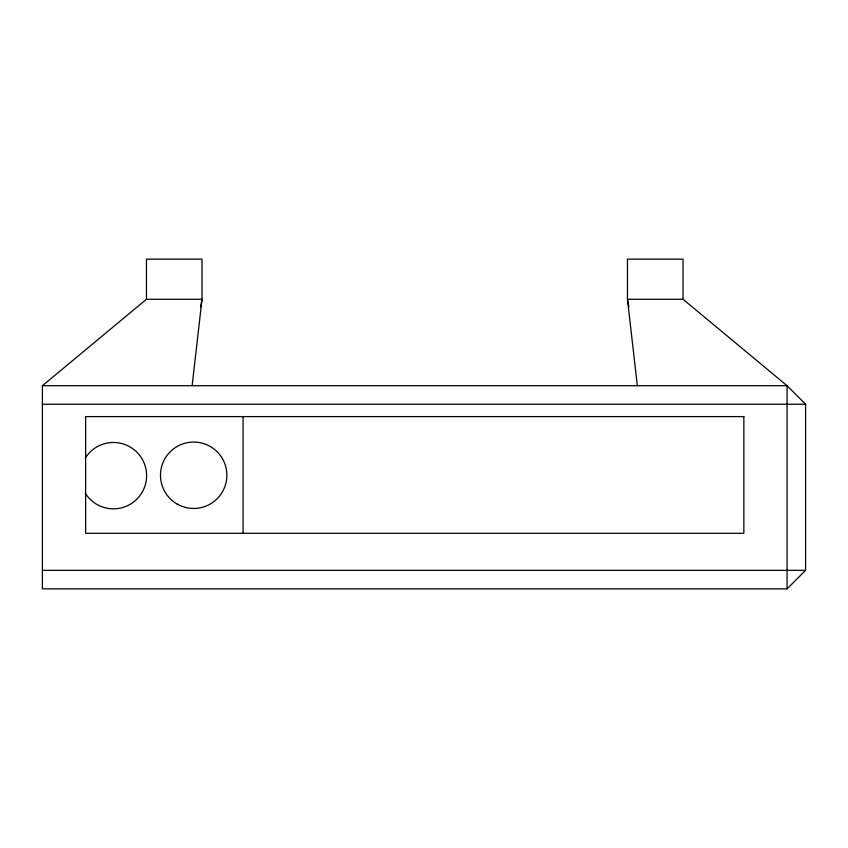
<?xml version="1.0" encoding="UTF-8"?>
<svg xmlns="http://www.w3.org/2000/svg" width="848" height="848" viewBox="0 0 848 848"><rect width="100%" height="100%" fill="white"/><g stroke="black" fill="none" stroke-linecap="round" stroke-linejoin="round"><path stroke-width="1.27" d="M192.136 385.713L202.015 299.27L202.015 259.138L146.45 259.138L146.45 299.27L42.4 385.713L42.4 588.862L787.071 588.862L805.6 570.344L805.6 404.242L787.071 385.713L683.032 299.27L627.456 299.27L627.456 259.138L683.032 259.138L683.032 299.27M200.584 307.008L202.015 299.27L146.45 299.27M42.4 385.713L787.071 385.713L787.071 588.862M42.4 404.242L805.6 404.242M42.4 570.344L805.6 570.344M628.898 307.008L627.456 299.27L637.336 385.713M243.079 416.591L243.079 533.297M85.319 458.005A33.189 33.189 0 0 1 135.065 450.5A33.189 33.189 0 0 1 135.065 500.818A33.189 33.189 0 0 1 85.319 493.303M743.855 416.591L85.627 416.591L85.627 533.297L743.855 533.297L743.855 416.591M177.084 503.998A33.189 33.189 0 0 0 226.872 475.251A33.189 33.189 0 0 0 177.084 446.504A33.189 33.189 0 0 0 177.084 503.998"/></g></svg>
